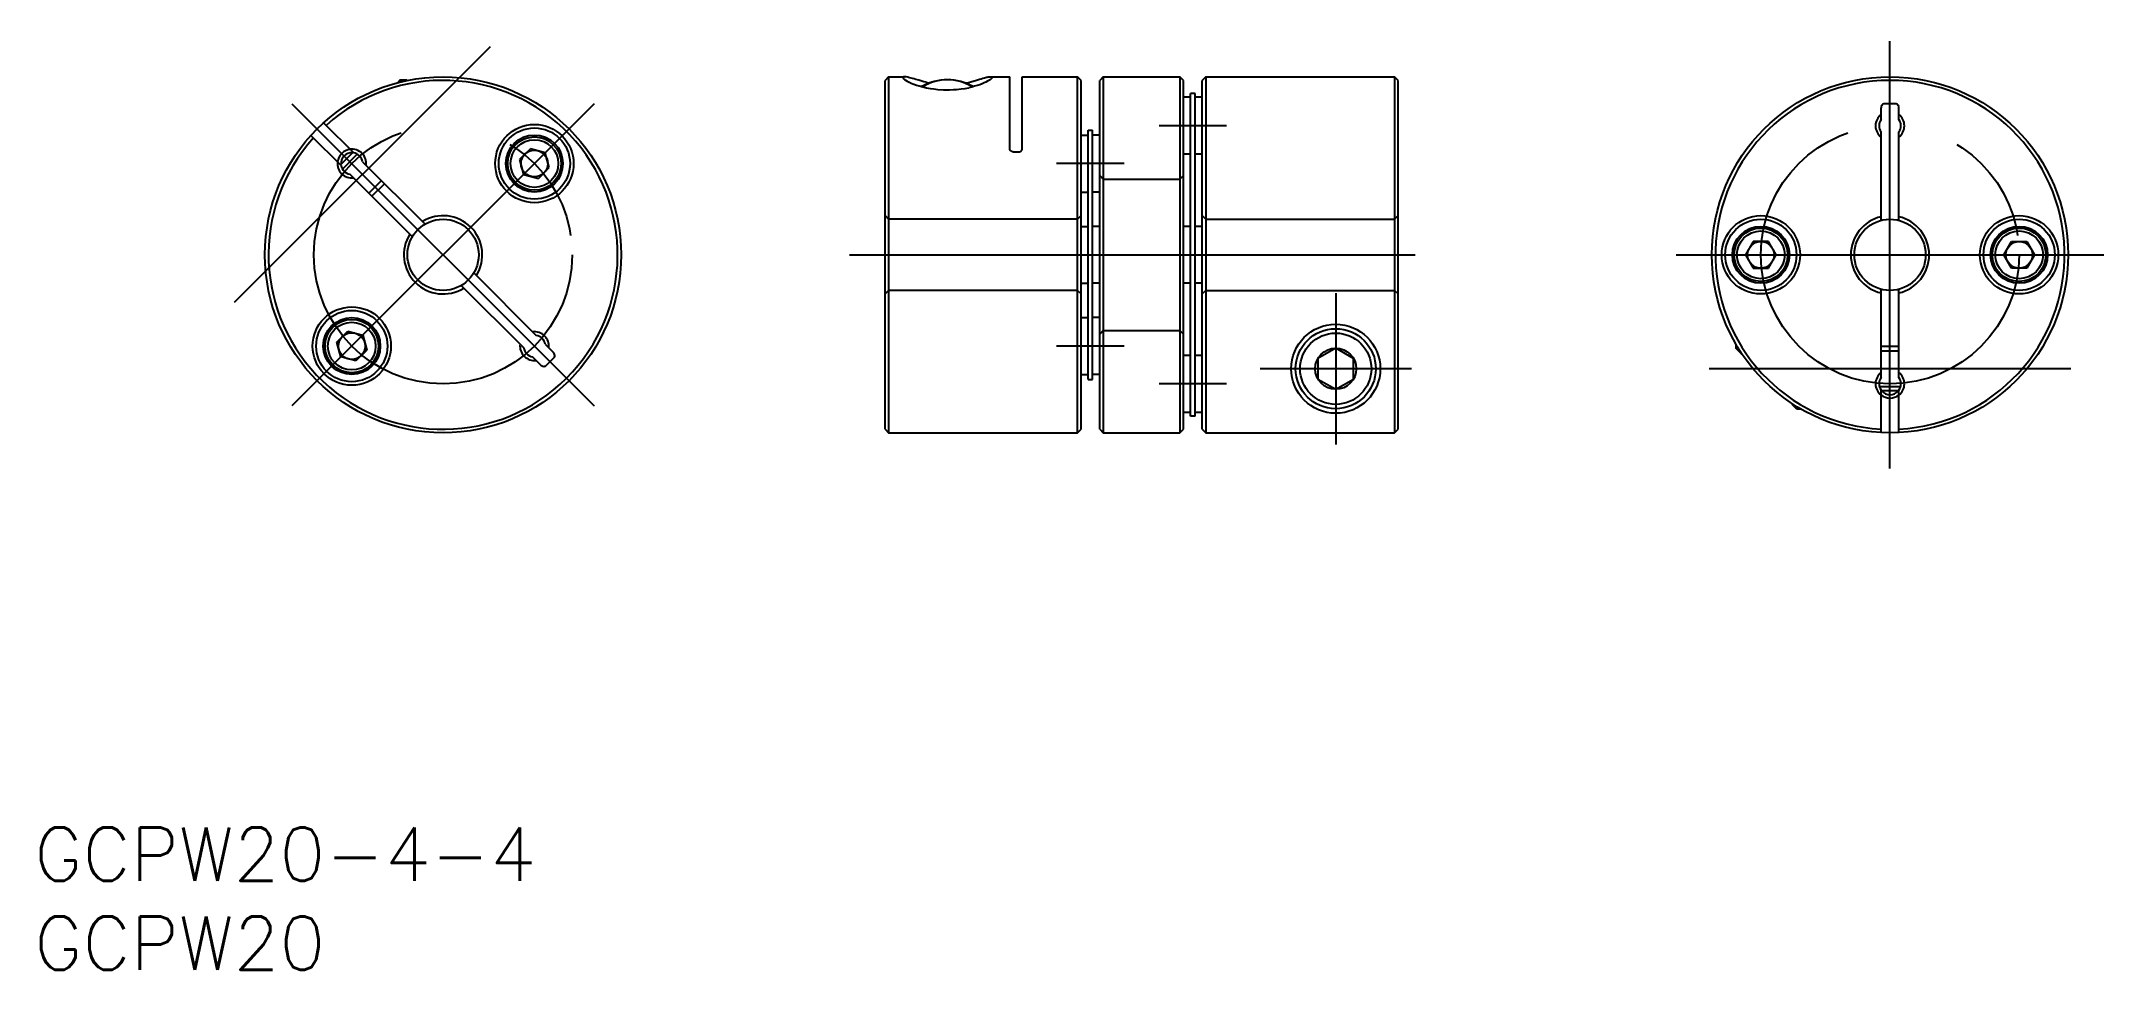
# Model space of a CAD drawing. Extents: x 0 to 116, y 0 to 52.
import ezdxf

# ---------------------------------------------------------------- set-up
doc = ezdxf.new("R2010")
doc.units = 0
doc.linetypes.add('CENTER', pattern=[50.8, 31.75, -6.35, 6.35, -6.35])
doc.linetypes.add('DASHED', pattern=[19.05, 12.7, -6.35])
doc.layers.get('0').update_dxf_attribs({"linetype": 'CONTINUOUS'})
doc.layers.add('CENTER', color=1, linetype='CENTER')
doc.styles.get("Standard").update_dxf_attribs({"font": 'txt.shx', "height": 3, "bigfont": 'bigfont.shx'})

# ---------------------------------------------------------------- blocks, each defined once
blk = doc.blocks.new('*U1')
at = {"color": 7, "linetype": 'CONTINUOUS'}
blk.add_text('GCPW20-4-4', height=3, dxfattribs=at).set_placement((0, 5))
blk = doc.blocks.new('*U2')
at = {"color": 7, "linetype": 'CONTINUOUS'}
blk.add_text('GCPW20', height=3, dxfattribs=at).set_placement((0, 0))

msp = doc.modelspace()

# ---------------------------------------------------------------- linework, layer by layer
at = {"color": 7, "linetype": 'CONTINUOUS'}
for p, q in [((20.541058, 49.995329), (20.37681, 49.831081)), ((20.541058, 49.995329), (20.894611, 49.995329)), ((20.63933, 49.897057), (20.541058, 49.995329)), ((20.928802, 49.961138), (20.894611, 49.995329)), ((47.958188, 50.166545), (47.758188, 49.966545)), ((47.758188, 30.366545), (47.758188, 49.966545)), ((47.958188, 50.166545), (48.850019, 50.166545)), ((47.958188, 50.166545), (47.958188, 30.166545)), ((48.763699, 50.136834), (48.758188, 50.125276)), ((48.758188, 50.125276), (48.767215, 50.091858)), ((48.778385, 50.147978), (48.763699, 50.136834)), ((48.767215, 50.091858), (48.794815, 50.057333)), ((48.799491, 50.157469), (48.778385, 50.147978)), ((48.794815, 50.057333), (48.858772, 50.006463)), ((48.824264, 50.164072), (48.799491, 50.157469)), ((48.849949, 50.166548), (48.824264, 50.164072)), ((48.899703, 50.16448), (48.849949, 50.166548)), ((48.858772, 50.006463), (48.908589, 49.973224)), ((48.950844, 50.158398), (48.899703, 50.16448)), ((48.908589, 49.973224), (48.995321, 49.921478)), ((49.037062, 50.142153), (48.950844, 50.158398)), ((48.995321, 49.921478), (49.101394, 49.865803)), ((49.069823, 50.134932), (49.037062, 50.142153)), ((49.141654, 50.117966), (49.069823, 50.134932)), ((49.101394, 49.865803), (49.170487, 49.833137)), ((49.220817, 50.097861), (49.141654, 50.117966)), ((49.170487, 49.833137), (49.368861, 49.75161)), ((49.306016, 50.074896), (49.220817, 50.097861)), ((49.396286, 50.049333), (49.306016, 50.074896)), ((49.491999, 50.021392), (49.396286, 50.049333)), ((49.647314, 49.975467), (49.491999, 50.021392)), ((49.70252, 49.959209), (49.647314, 49.975467)), ((49.817482, 49.925796), (49.70252, 49.959209)), ((49.937086, 49.892027), (49.817482, 49.925796)), ((50.059624, 49.858906), (49.937086, 49.892027)), ((50.059624, 49.858906), (50.234648, 49.814875)), ((52.281675, 49.814879), (52.433426, 49.852829)), ((52.433426, 49.852829), (52.571218, 49.889828)), ((52.571218, 49.889828), (52.766576, 49.94541)), ((52.766576, 49.94541), (52.827747, 49.963314)), ((52.827747, 49.963314), (52.944025, 49.997656)), ((52.944025, 49.997656), (53.052948, 50.029772)), ((53.052948, 50.029772), (53.155396, 50.059336)), ((53.155396, 50.059336), (53.25185, 50.086016)), ((53.316728, 49.81991), (53.199885, 49.771626)), ((53.25185, 50.086016), (53.341205, 50.109461)), ((53.420672, 49.868137), (53.316728, 49.81991)), ((53.341205, 50.109461), (53.458642, 50.13779)), ((53.51117, 49.915482), (53.420672, 49.868137)), ((53.458642, 50.13779), (53.49272, 50.145234)), ((53.49272, 50.145234), (53.55461, 50.156909)), ((53.587838, 49.960578), (53.51117, 49.915482)), ((53.55461, 50.156909), (53.611264, 50.164095)), ((53.650338, 50.001921), (53.587838, 49.960578)), ((53.611264, 50.164095), (53.66643, 50.166545)), ((53.676169, 50.020715), (53.650338, 50.001921)), ((53.666422, 50.166545), (54.758188, 50.166545)), ((53.66643, 50.166545), (53.692113, 50.164072)), ((53.731971, 50.069351), (53.676169, 50.020715)), ((53.692113, 50.164072), (53.716884, 50.157473)), ((53.716884, 50.157473), (53.737989, 50.147986)), ((53.751736, 50.097726), (53.731971, 50.069351)), ((53.737989, 50.147986), (53.752675, 50.136845)), ((53.758188, 50.125287), (53.751736, 50.097726)), ((53.752675, 50.136845), (53.758188, 50.125287)), ((54.758188, 46.125939), (54.758188, 50.166545)), ((55.458188, 46.125939), (55.458188, 50.166545)), ((55.458188, 50.166545), (58.558188, 50.166545)), ((58.758188, 49.966545), (58.558188, 50.166545)), ((58.558188, 30.166545), (58.558188, 50.166545)), ((58.758188, 30.366545), (58.758188, 49.966545)), ((60.008188, 50.166545), (59.808188, 49.966545)), ((59.808188, 30.366545), (59.808188, 49.966545)), ((60.008188, 50.166545), (64.308188, 50.166545)), ((60.008188, 50.166545), (60.008188, 30.166545)), ((64.508188, 49.966545), (64.308188, 50.166545)), ((64.308188, 50.166545), (64.308188, 30.166545)), ((64.508188, 30.366545), (64.508188, 49.966545)), ((65.758188, 50.166545), (65.558188, 49.966545)), ((65.558188, 30.366545), (65.558188, 49.966545)), ((65.758188, 50.166545), (76.358188, 50.166545)), ((65.758188, 50.166545), (65.758188, 30.166545)), ((76.558188, 49.966545), (76.358188, 50.166545)), ((76.358188, 50.166545), (76.358188, 30.166545)), ((76.558188, 30.366545), (76.558188, 49.966545)), ((49.368861, 49.75161), (49.527497, 49.696235)), ((49.527497, 49.696235), (49.674924, 49.65096)), ((49.674924, 49.65096), (49.885899, 49.595084)), ((49.885899, 49.595084), (50.081925, 49.551471)), ((50.081925, 49.551471), (50.316361, 49.508952)), ((50.316361, 49.508952), (50.497864, 49.482957)), ((50.497864, 49.482957), (50.714527, 49.459505)), ((50.714527, 49.459505), (51.031012, 49.43962)), ((51.031012, 49.43962), (51.159186, 49.436362)), ((51.159186, 49.436362), (51.38388, 49.43705)), ((51.38388, 49.43705), (51.606637, 49.445579)), ((51.606637, 49.445579), (51.76299, 49.456285)), ((51.76299, 49.456285), (52.037093, 49.485077)), ((52.037093, 49.485077), (52.246756, 49.516348)), ((52.246756, 49.516348), (52.456752, 49.555852)), ((52.620382, 49.592563), (52.456752, 49.555852)), ((52.778944, 49.633503), (52.620382, 49.592563)), ((53.001721, 49.700598), (52.778944, 49.633503)), ((53.07073, 49.723973), (53.001721, 49.700598)), ((53.199885, 49.771626), (53.07073, 49.723973)), ((64.908188, 49.016545), (64.508188, 49.016545)), ((64.908188, 31.095495), (64.908188, 49.237595)), ((65.158188, 49.237595), (64.908188, 49.237595)), ((65.158188, 31.095495), (65.158188, 49.237595)), ((65.558188, 49.016545), (65.158188, 49.016545)), ((104.472981, 48.656926), (103.876234, 48.656926)), ((16.236551, 47.582322), (17.925167, 45.893705)), ((103.674608, 47.765973), (103.674608, 48.425494)), ((104.674608, 47.765973), (104.674608, 48.425494)), ((15.529444, 46.875215), (17.21806, 45.186599)), ((58.758188, 46.893069), (59.158188, 46.893069)), ((59.158188, 33.166545), (59.158188, 47.166545)), ((59.158188, 47.166545), (59.408188, 47.166545)), ((59.408188, 33.166545), (59.408188, 47.166545)), ((59.808188, 46.893069), (59.408188, 46.893069)), ((103.674608, 42.103037), (103.674608, 47.067117)), ((104.674608, 42.103037), (104.674608, 47.067117)), ((17.182301, 45.222358), (17.889407, 45.929465)), ((18.419333, 45.399539), (21.929468, 41.889405)), ((27.847601, 46.129585), (27.235229, 45.517213)), ((27.235229, 45.517213), (27.459373, 44.680697)), ((28.684117, 45.905441), (27.847601, 46.129585)), ((28.908261, 45.068925), (28.684117, 45.905441)), ((54.758644, 46.114101), (54.758188, 46.125939)), ((54.760006, 46.102311), (54.758644, 46.114101)), ((54.763069, 46.087308), (54.760006, 46.102311)), ((54.7654, 46.079085), (54.763069, 46.087308)), ((54.769413, 46.067742), (54.7654, 46.079085)), ((54.774295, 46.056626), (54.769413, 46.067742)), ((54.777473, 46.050389), (54.774295, 46.056626)), ((54.786629, 46.035227), (54.777473, 46.050389)), ((54.794019, 46.025056), (54.786629, 46.035227)), ((54.800962, 46.016686), (54.794019, 46.025056)), ((54.811047, 46.006094), (54.800962, 46.016686)), ((54.820604, 45.997412), (54.811047, 46.006094)), ((54.832313, 45.988217), (54.820604, 45.997412)), ((54.841612, 45.981869), (54.832313, 45.988217)), ((54.852992, 45.975082), (54.841612, 45.981869)), ((54.870185, 45.966593), (54.852992, 45.975082)), ((54.87735, 45.963611), (54.870185, 45.966593)), ((54.89023, 45.958984), (54.87735, 45.963611)), ((54.903459, 45.955143), (54.89023, 45.958984)), ((54.91307, 45.952902), (54.903459, 45.955143)), ((54.930599, 45.949958), (54.91307, 45.952902)), ((54.944366, 45.948651), (54.930599, 45.949958)), ((54.958188, 45.948213), (54.944366, 45.948651)), ((54.958188, 45.948213), (55.258188, 45.948213)), ((55.258188, 45.948213), (55.27201, 45.948651)), ((55.27201, 45.948651), (55.285777, 45.949958)), ((55.285777, 45.949958), (55.303306, 45.952902)), ((55.303306, 45.952902), (55.312917, 45.955143)), ((55.312917, 45.955143), (55.326146, 45.958984)), ((55.326146, 45.958984), (55.339026, 45.963611)), ((55.339026, 45.963611), (55.346191, 45.966593)), ((55.346191, 45.966593), (55.363384, 45.975082)), ((55.363384, 45.975082), (55.374764, 45.981869)), ((55.374764, 45.981869), (55.384063, 45.988217)), ((55.384063, 45.988217), (55.395772, 45.997412)), ((55.395772, 45.997412), (55.405329, 46.006094)), ((55.405329, 46.006094), (55.415414, 46.016686)), ((55.415414, 46.016686), (55.422357, 46.025056)), ((55.422357, 46.025056), (55.429747, 46.035227)), ((55.429747, 46.035227), (55.438903, 46.050389)), ((55.438903, 46.050389), (55.442081, 46.056626)), ((55.442081, 46.056626), (55.446963, 46.067742)), ((55.446963, 46.067742), (55.450976, 46.079085)), ((55.450976, 46.079085), (55.453307, 46.087308)), ((55.453307, 46.087308), (55.45637, 46.102311)), ((55.45637, 46.102311), (55.457732, 46.114101)), ((55.457732, 46.114101), (55.458188, 46.125939)), ((64.908188, 45.816545), (64.508188, 45.816545)), ((65.558188, 45.816545), (65.158188, 45.816545)), ((17.712226, 44.692433), (21.222361, 41.182298)), ((18.950067, 43.454591), (19.657174, 44.161698)), ((18.950067, 43.454591), (19.657174, 44.161698)), ((27.459373, 44.680697), (28.295889, 44.456553)), ((28.295889, 44.456553), (28.908261, 45.068925)), ((58.758188, 43.693069), (59.158188, 43.693069)), ((59.808188, 43.693069), (59.408188, 43.693069)), ((58.758188, 41.766545), (59.158188, 41.766545)), ((59.808188, 41.766545), (59.408188, 41.766545)), ((64.908188, 41.766545), (64.508188, 41.766545)), ((65.558188, 41.766545), (65.158188, 41.766545)), ((96.491595, 40.916545), (96.058583, 40.166545)), ((97.357621, 40.916545), (96.491595, 40.916545)), ((97.790633, 40.166545), (97.357621, 40.916545)), ((110.558583, 40.166545), (110.991595, 40.916545)), ((110.991595, 40.916545), (111.857621, 40.916545)), ((111.857621, 40.916545), (112.290633, 40.166545)), ((96.058583, 40.166545), (96.491595, 39.416545)), ((96.491595, 39.416545), (97.357621, 39.416545)), ((97.357621, 39.416545), (97.790633, 40.166545)), ((110.991595, 39.416545), (110.558583, 40.166545)), ((111.857621, 39.416545), (110.991595, 39.416545)), ((112.290633, 40.166545), (111.857621, 39.416545)), ((23.960974, 38.443685), (27.471109, 34.93355)), ((24.668081, 39.150792), (28.178215, 35.640657)), ((58.758188, 38.566545), (59.158188, 38.566545)), ((59.808188, 38.566545), (59.408188, 38.566545)), ((64.908188, 38.566545), (64.508188, 38.566545)), ((65.558188, 38.566545), (65.158188, 38.566545)), ((103.674608, 33.265973), (103.674608, 38.230053)), ((104.674608, 33.265973), (104.674608, 38.230053)), ((58.758188, 36.640021), (59.158188, 36.640021)), ((59.808188, 36.640021), (59.408188, 36.640021)), ((16.98218, 35.264165), (17.594553, 35.876537)), ((17.206324, 34.427648), (16.98218, 35.264165)), ((17.594553, 35.876537), (18.431069, 35.652393)), ((18.655213, 34.815877), (18.042841, 34.203504)), ((18.431069, 35.652393), (18.655213, 34.815877)), ((28.672381, 35.146491), (29.138733, 34.68014)), ((73.058188, 34.921245), (72.058188, 34.343895)), ((74.058188, 34.343895), (73.058188, 34.921245)), ((95.524608, 35.148826), (95.524608, 34.916545)), ((95.524608, 34.916545), (95.663586, 34.916545)), ((95.774608, 34.666545), (95.524608, 34.916545)), ((104.674608, 35.016545), (103.674608, 35.016545)), ((104.674608, 35.016545), (103.674608, 35.016545)), ((18.042841, 34.203504), (17.206324, 34.427648)), ((27.965275, 34.439384), (28.431626, 33.973033)), ((28.737845, 33.951957), (29.159809, 34.373921)), ((64.908188, 34.516545), (64.508188, 34.516545)), ((65.558188, 34.516545), (65.158188, 34.516545)), ((72.058188, 34.343895), (72.058188, 33.189195)), ((74.058188, 33.189195), (74.058188, 34.343895)), ((95.774608, 34.666545), (95.822961, 34.666545)), ((58.758188, 33.440021), (59.158188, 33.440021)), ((59.158188, 33.166545), (59.408188, 33.166545)), ((59.808188, 33.440021), (59.408188, 33.440021)), ((72.058188, 33.189195), (73.058188, 32.611844)), ((73.058188, 32.611844), (74.058188, 33.189195)), ((103.674608, 30.179053), (103.674608, 32.567117)), ((104.674608, 32.516545), (103.674608, 32.516545)), ((104.674608, 30.179053), (104.674608, 32.567117)), ((64.908188, 31.316545), (64.508188, 31.316545)), ((65.558188, 31.316545), (65.158188, 31.316545)), ((98.674608, 31.814898), (98.674608, 31.766545)), ((98.924608, 31.516545), (98.674608, 31.766545)), ((98.924608, 31.655523), (98.924608, 31.516545)), ((98.924608, 31.516545), (99.156889, 31.516545)), ((47.758188, 30.366545), (47.958188, 30.166545)), ((47.958188, 30.166545), (58.558188, 30.166545)), ((58.558188, 30.166545), (58.758188, 30.366545)), ((59.808188, 30.366545), (60.008188, 30.166545)), ((60.008188, 30.166545), (64.308188, 30.166545)), ((64.308188, 30.166545), (64.508188, 30.366545)), ((65.158188, 31.095495), (64.908188, 31.095495)), ((65.558188, 30.366545), (65.758188, 30.166545)), ((65.758188, 30.166545), (76.358188, 30.166545)), ((76.358188, 30.166545), (76.558188, 30.366545))]:
    msp.add_line(p, q, dxfattribs=at)
at = {"color": 3, "linetype": 'CONTINUOUS'}
for p, q in [((18.124932, 45.820629), (17.291137, 44.986833)), ((19.484994, 44.333879), (18.777887, 43.626772)), ((103.674608, 34.773045), (104.674608, 34.773045)), ((103.585025, 32.760045), (104.764191, 32.760045))]:
    msp.add_line(p, q, dxfattribs=at)
at = {"color": 3, "linetype": 'DASHED'}
for p, q in [((59.808188, 44.616545), (60.008188, 44.416545)), ((60.008188, 44.416545), (64.308188, 44.416545)), ((64.508188, 44.616545), (64.308188, 44.416545)), ((47.758188, 42.366545), (47.958188, 42.166545)), ((58.558188, 42.166545), (47.958188, 42.166545)), ((58.758188, 42.366545), (58.558188, 42.166545)), ((65.558188, 42.366545), (65.758188, 42.166545)), ((65.758188, 42.166545), (76.358188, 42.166545)), ((76.558188, 42.366545), (76.358188, 42.166545)), ((47.958188, 38.166545), (47.758188, 37.966545)), ((58.558188, 38.166545), (47.958188, 38.166545)), ((58.558188, 38.166545), (58.758188, 37.966545)), ((65.758188, 38.166545), (65.558188, 37.966545)), ((65.758188, 38.166545), (76.358188, 38.166545)), ((76.358188, 38.166545), (76.558188, 37.966545)), ((60.008188, 35.916545), (59.808188, 35.716545)), ((60.008188, 35.916545), (64.308188, 35.916545)), ((64.308188, 35.916545), (64.508188, 35.716545))]:
    msp.add_line(p, q, dxfattribs=at)
at = {"color": 7, "linetype": 'CONTINUOUS'}
for centre, radius in [((22.945221, 40.166545), 10), ((104.174608, 40.166545), 10), ((28.071745, 45.293069), 2.2), ((28.071745, 45.293069), 2), ((28.071745, 45.293069), 1.6), ((28.071745, 45.293069), 1.5), ((28.071745, 45.293069), 1.34), ((28.071745, 45.293069), 0.75), ((22.945221, 40.166545), 2), ((96.924608, 40.166545), 2.2), ((96.924608, 40.166545), 2), ((96.924608, 40.166545), 1.6), ((104.174608, 40.166545), 2), ((111.424608, 40.166545), 2.2), ((111.424608, 40.166545), 2), ((111.424608, 40.166545), 1.6), ((96.924608, 40.166545), 1.5), ((96.924608, 40.166545), 1.34), ((96.924608, 40.166545), 0.75), ((111.424608, 40.166545), 1.5), ((111.424608, 40.166545), 1.34), ((111.424608, 40.166545), 0.75), ((17.818697, 35.040021), 2.2), ((17.818697, 35.040021), 2), ((17.818697, 35.040021), 1.6), ((17.818697, 35.040021), 1.5), ((17.818697, 35.040021), 1.34), ((73.058188, 33.766545), 2.5), ((73.058188, 33.766545), 2.25), ((17.818697, 35.040021), 0.75), ((73.058188, 33.766545), 2), ((73.058188, 33.766545), 1.154701)]:
    msp.add_circle(centre, radius, dxfattribs=at)
for centre, radius, start, end in [((22.945221, 40.166545), 9.8, 137.924524, 132.075476), ((51.258167, 47.002466), 2.992864, 60.876087, 119.110933), ((51.258187, 47.364941), 2.630389, 58.148822, 121.850589), ((104.174608, 40.166545), 9.8, 272.924524, 267.075476), ((103.875421, 48.477384), 0.179544, 89.740517, 123.491112), ((104.473795, 48.477384), 0.179544, 56.508888, 90.259483), ((104.174608, 47.416545), 0.81, 128.118064, 231.881936), ((104.174608, 47.416545), 0.61, 145.051986, 214.948014), ((103.907759, 48.427527), 0.23316, 172.75628, 180.507069), ((103.929725, 48.427839), 0.25493, 150.532182, 173.448271), ((103.895811, 48.44746), 0.215752, 123.62174, 150.638157), ((104.453405, 48.44746), 0.215752, 29.361843, 56.37826), ((104.419491, 48.427839), 0.25493, 6.551729, 29.467818), ((104.441457, 48.427527), 0.23316, 359.492931, 7.24372), ((104.174608, 47.416545), 0.81, 308.118064, 51.881936), ((104.174608, 47.416545), 0.61, 325.051986, 34.948014), ((17.818697, 45.293069), 0.81, 173.118064, 276.881936), ((17.818697, 45.293069), 0.6105, 85.934866, 184.065134), ((17.818697, 45.293069), 0.61, 190.051986, 259.948014), ((17.818697, 45.293069), 0.81, 353.118064, 96.881936), ((17.818697, 45.293069), 0.61, 10.051986, 79.948014), ((22.945221, 40.166545), 2.2, 328.136559, 121.863441), ((104.174608, 40.166545), 2.2, 103.136559, 256.863441), ((104.174608, 40.166545), 2.2, 283.136559, 76.863441), ((22.945221, 40.166545), 2.2, 148.136559, 301.863441), ((28.071745, 35.040021), 0.81, 173.118064, 276.881936), ((28.071745, 35.040021), 0.61, 190.051986, 259.948014), ((28.071745, 35.040021), 0.81, 353.118064, 96.881936), ((28.071745, 35.040021), 0.61, 10.051986, 79.948014), ((28.597927, 34.136457), 0.23316, 224.492931, 232.24372), ((28.613679, 34.15177), 0.25493, 231.551729, 254.467818), ((28.603573, 34.113915), 0.215752, 254.361843, 281.37826), ((28.610315, 34.078337), 0.179544, 281.508888, 315.259483), ((28.975308, 34.513839), 0.23316, 37.75628, 45.507069), ((28.959996, 34.498086), 0.25493, 15.532182, 38.448271), ((29.033428, 34.501451), 0.179544, 314.740517, 348.491112), ((28.997851, 34.508193), 0.215752, 348.62174, 15.638157), ((104.174608, 32.916545), 0.81, 128.118064, 231.881936), ((104.174608, 32.916545), 0.61, 145.051986, 214.948014), ((104.174608, 32.916545), 0.6105, 220.934866, 319.065134), ((104.174608, 32.916545), 0.81, 308.118064, 51.881936), ((104.174608, 32.916545), 0.61, 325.051986, 34.948014)]:
    msp.add_arc(centre, radius, start, end, dxfattribs=at)
at = {"color": 3, "linetype": 'CONTINUOUS'}
for centre, start, end in [((17.818697, 45.293069), 96.317813, 173.682187), ((104.174608, 32.916545), 231.317813, 308.682187)]:
    msp.add_arc(centre, 0.8, start, end, dxfattribs=at)
at = {"layer": 'CENTER', "color": 1, "linetype": 'CENTER'}
for p, q in [((104.174608, 28.166545), (104.174608, 52.166545)), ((11.241994, 37.514285), (25.597481, 51.869772)), ((31.430502, 48.651826), (14.459939, 31.681264)), ((14.459939, 48.651826), (31.430502, 31.681264)), ((66.929674, 47.416545), (63.136702, 47.416545)), ((61.179674, 45.293069), (57.386702, 45.293069)), ((45.758188, 40.166545), (78.558188, 40.166545)), ((92.174608, 40.166545), (116.174608, 40.166545)), ((73.058188, 38.016545), (73.058188, 29.516545)), ((61.179674, 35.040021), (57.386702, 35.040021)), ((77.308188, 33.766545), (68.808188, 33.766545)), ((114.32547, 33.766545), (94.023746, 33.766545)), ((66.929674, 32.916545), (63.136702, 32.916545))]:
    msp.add_line(p, q, dxfattribs=at)
for centre in [(22.945221, 40.166545), (104.174608, 40.166545)]:
    msp.add_circle(centre, 7.25, dxfattribs=at)

# ---------------------------------------------------------------- block references
at = {"color": 7, "linetype": 'CONTINUOUS'}
for name in ['*U1', '*U2']:
    msp.add_blockref(name, (0, 0), dxfattribs=at)

doc.saveas('drawing.dxf')
